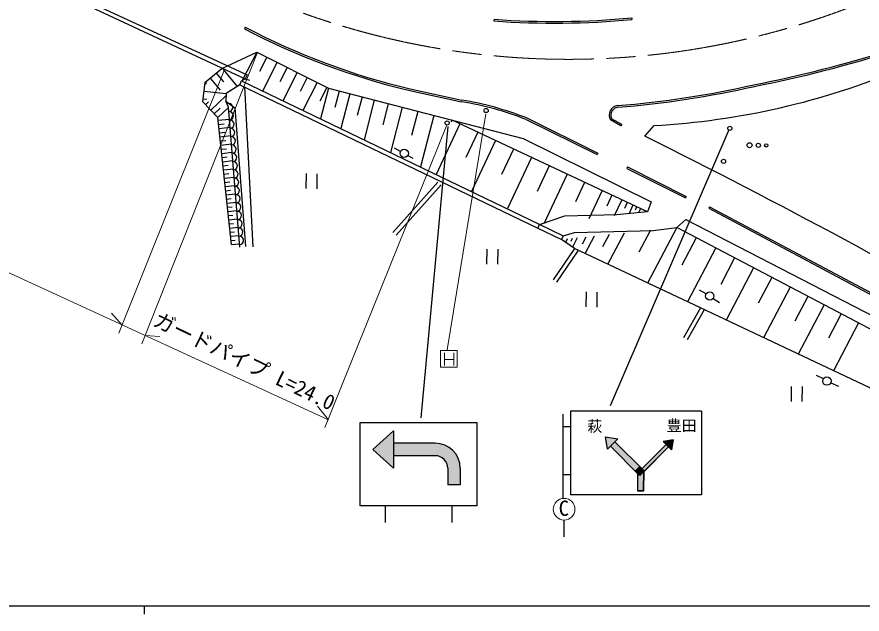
# Model space of a CAD drawing. Units: millimetres, scale not verified. Extents: x 40000 to 680000, y 20000 to 380000.
# Drawn here: x 152752 to 254064, y 204000 to 275606 of the extents above; entities that cross this region are included whole.
import ezdxf
from ezdxf.enums import TextEntityAlignment as Align

# ---------------------------------------------------------------- set-up
doc = ezdxf.new("R2010")
doc.units = ezdxf.units.MM
doc.header["$LTSCALE"] = 1000
doc.linetypes.add('CHAIN', pattern=[18.5, 12, -1.5, 3.5, -1.5])
for name, color, linetype, lineweight in [('M-BGD', 7, 'Continuous', 25), ('M-BMK', 2, 'CHAIN', 13), ('M-STR-HTXT', 7, 'Continuous', 13), ('M-STR-STRC', 7, 'Continuous', 25), ('M-TTL-BAND', 7, 'Continuous', 25)]:
    doc.layers.add(name, color=color, linetype=linetype, lineweight=lineweight)
doc.styles.add('ＭＳ ゴシック', font='')
doc.styles.get('ＭＳ ゴシック').set_extended_font_data('MS Gothic')

msp = doc.modelspace()

# ---------------------------------------------------------------- hatches: boundary and pattern name
at = {"layer": 'M-STR-STRC'}
for points in [[(197899, 224492), (197899, 225992), (195399, 223742), (197899, 221492), (197899, 222992)], [(223287, 225268), (224789, 225003), (224436, 224649), (223905, 224119), (223552, 223765)], [(202899, 224492), (197899, 224492), (197899, 222992), (202899, 222992, -0.41421), (204399, 221492), (204399, 219492), (205899, 219492), (205899, 221492, 0.41421)], [(223905, 224119), (224436, 224649), (227353, 221733), (226822, 221202)], [(227663, 221422), (230580, 224339), (230863, 224056), (227883, 221076)], [(230226, 224692), (231428, 224905), (231216, 223703)], [(226822, 221202), (227353, 221733), (227883, 221202), (227353, 220672)], [(227881, 218782), (227883, 221202), (227353, 220672), (227133, 220892), (227132, 218783)]]:
    msp.add_hatch(color=256, dxfattribs=at).paths.add_polyline_path(points)

# ---------------------------------------------------------------- linework, layer by layer
at = {"layer": 'M-BGD'}
for p, q in [((119650, 296907), (180343, 268642)), ((119691, 296336), (180132, 268188)), ((209954, 275318), (209940, 275118)), ((226453, 275500), (226472, 275301)), ((180126, 274369), (180033, 274192)), ((177336, 269430), (181498, 271397)), ((181498, 271397), (179732, 267902)), ((181498, 271397), (190095, 267052)), ((182721, 270779), (181844, 269043)), ((183944, 270161), (182203, 266714)), ((185151, 269551), (184286, 267840)), ((175324, 267784), (177336, 269430)), ((176637, 268858), (177500, 267804)), ((177466, 269311), (179146, 267258)), ((180343, 268642), (180132, 268188)), ((186357, 268942), (184640, 265544)), ((175050, 265406), (175324, 267784)), ((175307, 267633), (175493, 267612)), ((175405, 267850), (175487, 267750)), ((175919, 268270), (177119, 266804)), ((179475, 267471), (177840, 266412)), ((179475, 267471), (179692, 267921)), ((179475, 267471), (215177, 250276)), ((179692, 267921), (180132, 268188)), ((179692, 267921), (215363, 250741)), ((180132, 268188), (180629, 268036)), ((187546, 268341), (186693, 266654)), ((188735, 267740), (187042, 264389)), ((175200, 266710), (177839, 266405)), ((180035, 267212), (181018, 248028)), ((189908, 267147), (189067, 265484)), ((190095, 267052), (189145, 263379)), ((190095, 267052), (213418, 261016)), ((191381, 266720), (190873, 264756)), ((199839, 266788), (206059, 265439)), ((199882, 266984), (206101, 265635)), ((175094, 265786), (175500, 265739)), ((175980, 264428), (177828, 266186)), ((177840, 266412), (177794, 265497)), ((178114, 264766), (177794, 265497)), ((177794, 265497), (178891, 264720)), ((192667, 266387), (191585, 262206)), ((194130, 266008), (193552, 263774)), ((195593, 265629), (194362, 260872)), ((176833, 263531), (175050, 265406)), ((175365, 265075), (175718, 265411)), ((176407, 263980), (177131, 264669)), ((176833, 263531), (178115, 264750)), ((179486, 247983), (178114, 264766)), ((178891, 264720), (180172, 248074)), ((197258, 265198), (196600, 262656)), ((198923, 264768), (197522, 259354)), ((178480, 248303), (176833, 263531)), ((200818, 264277), (200069, 261383)), ((202713, 263787), (201118, 257625)), ((213876, 263485), (222404, 259278)), ((176868, 263216), (178229, 263363)), ((176921, 262719), (177595, 262792)), ((205854, 262777), (203011, 256716)), ((204869, 263229), (204804, 262976)), ((228327, 252236), (204916, 263216)), ((213787, 263306), (222316, 259099)), ((225145, 262528), (223888, 263260)), ((225246, 262701), (224039, 263403)), ((225246, 262701), (225145, 262528)), ((228026, 261293), (229147, 262574)), ((176975, 262222), (178310, 262366)), ((177029, 261724), (177690, 261796)), ((207989, 261775), (206563, 258735)), ((177082, 261227), (178392, 261369)), ((177136, 260730), (177784, 260800)), ((177190, 260233), (178473, 260372)), ((210124, 260774), (207262, 254673)), ((213418, 261016), (228784, 253425)), ((177244, 259736), (177879, 259805)), ((177297, 259239), (178555, 259375)), ((198732, 259464), (198026, 259850)), ((212273, 259765), (210838, 256705)), ((177351, 258742), (177973, 258809)), ((177405, 258245), (178636, 258378)), ((199615, 258995), (200198, 258661)), ((214422, 258757), (211542, 252617)), ((222404, 259278), (222316, 259099)), ((177459, 257748), (178068, 257813)), ((177512, 257251), (178718, 257381)), ((216572, 257749), (215127, 254669)), ((225949, 257609), (225859, 257430)), ((225859, 257430), (232879, 253909)), ((225949, 257609), (232968, 254088)), ((177566, 256753), (178162, 256818)), ((177620, 256256), (178799, 256384)), ((187408, 256816), (187379, 255016)), ((188729, 254995), (188758, 256795)), ((218721, 256741), (215924, 250779)), ((177674, 255759), (178257, 255822)), ((177727, 255262), (178881, 255387)), ((203220, 255803), (197824, 249766)), ((203593, 255469), (198197, 249433)), ((220808, 255762), (219713, 253429)), ((177781, 254765), (178351, 254827)), ((177835, 254268), (178962, 254390)), ((222894, 254784), (221313, 251412)), ((177889, 253771), (178446, 253831)), ((177942, 253274), (179044, 253393)), ((224074, 254230), (223456, 252910)), ((225255, 253676), (224360, 251770)), ((225922, 253363), (225572, 252617)), ((228784, 253425), (228327, 252236)), ((232968, 254088), (232879, 253909)), ((177996, 252777), (178540, 252835)), ((178050, 252279), (179125, 252396)), ((226589, 253050), (226084, 251972)), ((227042, 252838), (226855, 252439)), ((227495, 252626), (227252, 252109)), ((227947, 252413), (227892, 252296)), ((235781, 252830), (235687, 252653)), ((235687, 252653), (260930, 239209)), ((235781, 252830), (261024, 239385)), ((178104, 251782), (178635, 251840)), ((178157, 251285), (179207, 251399)), ((218403, 251732), (215476, 250726)), ((224668, 251870), (218403, 251732)), ((228327, 252236), (224668, 251870)), ((231848, 250361), (232945, 251321)), ((232945, 251321), (255628, 239614)), ((178211, 250788), (178729, 250844)), ((178265, 250291), (179288, 250402)), ((215363, 250741), (215177, 250276)), ((215177, 250276), (218026, 248904)), ((215363, 250741), (218243, 249354)), ((231848, 250361), (228332, 243676)), ((229013, 249995), (231848, 250361)), ((249500, 241077), (231848, 250361)), ((178319, 249794), (178824, 249849)), ((178372, 249297), (179370, 249405)), ((218243, 249354), (218026, 248904)), ((218243, 249354), (219592, 249766)), ((219592, 249766), (229013, 249995)), ((221949, 249317), (220825, 247181)), ((223736, 249506), (222958, 248027)), ((225524, 249694), (223536, 245915)), ((228686, 250027), (227310, 247411)), ((178426, 248800), (178918, 248853)), ((178480, 248303), (179451, 248408)), ((219592, 247845), (218026, 248904)), ((218731, 248978), (218517, 248571)), ((219329, 249041), (219131, 248665)), ((219927, 249104), (219350, 248007)), ((220938, 249211), (220498, 248375)), ((234187, 249130), (232459, 245843)), ((209084, 247761), (209055, 245962)), ((210405, 245940), (210434, 247740)), ((219592, 247845), (217031, 244095)), ((220005, 247563), (217444, 243813)), ((234683, 240711), (219592, 247845)), ((236527, 247900), (233128, 241437)), ((238789, 246710), (237117, 243531)), ((241051, 245521), (237757, 239258)), ((243243, 244368), (241621, 241284)), ((245434, 243215), (242239, 237140)), ((220974, 242639), (220946, 240840)), ((222295, 240818), (222324, 242618)), ((235377, 242388), (234565, 242838)), ((236226, 241861), (236966, 241352)), ((247561, 242097), (245987, 239105)), ((234683, 240711), (232671, 237144)), ((235119, 240466), (233106, 236899)), ((261390, 228090), (234683, 240711)), ((249500, 241077), (246405, 235171)), ((272365, 229096), (249500, 241077)), ((251567, 239994), (250042, 237084)), ((253634, 238911), (250629, 233175)), ((249421, 232197), (248582, 232617)), ((245578, 231298), (245549, 229498)), ((246899, 229477), (246927, 231277)), ((250309, 231742), (251234, 231336))]:
    msp.add_line(p, q, dxfattribs=at)
for centre, radius in [((208999, 264379), 250), ((204326, 262891), 250), ((238212, 262251), 250), ((240569, 260221), 300), ((241619, 260204), 250), ((242569, 260189), 200), ((199181, 259244), 500), ((237458, 258295), 250), ((235811, 242140), 500), ((249851, 231942), 500)]:
    msp.add_circle(centre, radius, dxfattribs=at)
for centre, radius, start, end in [((217119, 373443), 98587, 265.82412, 275.44378), ((217119, 373443), 98387, 265.82412, 275.44378), ((219134, 348597), 84053, 242.2773, 256.72694), ((219134, 348597), 83853, 242.2773, 256.72694), ((211445, 417933), 153362, 281.1515, 287.44905), ((211445, 417933), 153562, 281.1515, 287.66825), ((223989, 353130), 90704, 273.25973, 292.55509), ((215358, 381494), 116898, 274.61163, 282.7241), ((215358, 381494), 117098, 274.61455, 282.7241), ((199812, 227753), 38400, 68.51679, 80.5741), ((178116, 264745), 500, 274.61767, 112.90815), ((199812, 227753), 38200, 68.51679, 80.5741), ((224917, 263816), 1170, 97.87547, 208.38491), ((224917, 263816), 970, 91.0917, 205.2039), ((178197, 263749), 500, 274.67319, 94.67319), ((178278, 262752), 500, 274.67319, 94.67319), ((178360, 261756), 500, 274.67319, 94.67319), ((178441, 260759), 500, 274.67319, 94.67319), ((-115222, -430345), 772129, 59.60839, 63.60557), ((178523, 259762), 500, 274.67319, 94.67319), ((178604, 258766), 500, 274.67319, 94.67319), ((178686, 257769), 500, 274.67319, 94.67319), ((178767, 256772), 500, 274.67319, 94.67319), ((178849, 255775), 500, 274.67319, 94.67319), ((178930, 254779), 500, 274.67319, 94.67319), ((179012, 253782), 500, 274.67319, 94.67319), ((179093, 252785), 500, 274.67319, 94.67319), ((179175, 251789), 500, 274.67319, 94.67319), ((179256, 250792), 500, 274.67319, 94.67319), ((179338, 249795), 500, 274.67319, 94.67319), ((179419, 248799), 500, 274.67319, 94.67319)]:
    msp.add_arc(centre, radius, start, end, dxfattribs=at)
at = {"layer": 'M-BMK'}
msp.add_arc((218880, 364684), 94167, 242.02884, 298.52324, dxfattribs=at)
at = {"layer": 'M-STR-HTXT'}
for p, q in [((69415, 282779), (190090, 227292)), ((181537, 271271), (167726, 236424)), ((177581, 269185), (164982, 237704)), ((208975, 264000), (204311, 235692)), ((204265, 262536), (189677, 226363)), ((165365, 238661), (164079, 240071)), ((168112, 237398), (169887, 237281)), ((203529, 235591), (205529, 235593)), ((203531, 233591), (203529, 235591)), ((204007, 235328), (204007, 233808)), ((205107, 235328), (205107, 233808)), ((205531, 233593), (205529, 235593)), ((204007, 234537), (205107, 234538)), ((203531, 233591), (205531, 233593)), ((190090, 227292), (188774, 228913))]:
    msp.add_line(p, q, dxfattribs=at)
msp.add_circle((218348, 216570), 1300, dxfattribs=at)
at = {"layer": 'M-STR-STRC'}
for p, q in [((204426, 262458), (201155, 227552)), ((238072, 262068), (223849, 228958)), ((218199, 227988), (218199, 217861)), ((234828, 228317), (219096, 228317)), ((219096, 228317), (219096, 218316)), ((234828, 228317), (234828, 218316)), ((193899, 226992), (207899, 226992)), ((193899, 216992), (193899, 226992)), ((207899, 226992), (207899, 218383)), ((197899, 225992), (195399, 223742)), ((197899, 225992), (197899, 221492)), ((219096, 226465), (218199, 226465)), ((223552, 223765), (223287, 225268)), ((223287, 225268), (224789, 225003)), ((224789, 225003), (223552, 223765)), ((202899, 224492), (197899, 224492)), ((223905, 224119), (227353, 220672)), ((224436, 224649), (227883, 221202)), ((230580, 224339), (227133, 220892)), ((230863, 224056), (227415, 220609)), ((231428, 224905), (230226, 224692)), ((230226, 224692), (231216, 223703)), ((231216, 223703), (231428, 224905)), ((195399, 223742), (197899, 221492)), ((202899, 222992), (197899, 222992)), ((204399, 221492), (204399, 219492)), ((205899, 221492), (205899, 219492)), ((227133, 220892), (227131, 218783)), ((227883, 221202), (227881, 218782)), ((219096, 220715), (218199, 220715)), ((205899, 219492), (204399, 219492)), ((207899, 218376), (207899, 216992)), ((234828, 218316), (219096, 218316)), ((227882, 218782), (227132, 218783)), ((207899, 216992), (193899, 216992)), ((196899, 216992), (196899, 214992)), ((204899, 216992), (204899, 214992)), ((218327, 215273), (218327, 213273))]:
    msp.add_line(p, q, dxfattribs=at)
for points in [[(227663, 221422), (230580, 224339), (230863, 224056), (227883, 221076)], [(230226, 224692), (231428, 224905), (231216, 223703)], [(227881, 218782), (227883, 221202), (227353, 220672), (227133, 220892), (227132, 218783)]]:
    msp.add_lwpolyline(points, close=True, dxfattribs=at)
for radius in [3000, 1500]:
    msp.add_arc((202899, 221492), radius, 0, 90, dxfattribs=at)
at = {"layer": 'M-TTL-BAND'}
for p, q in [((40000, 205000), (579000, 205000)), ((168000, 205000), (168000, 204000))]:
    msp.add_line(p, q, dxfattribs=at)

# ---------------------------------------------------------------- texts
at = {"layer": 'M-STR-HTXT', "style": 'ＭＳ ゴシック'}
msp.add_text('ガードパイプ L=24.0', height=1833, rotation=334.279, dxfattribs=at).set_placement((168691, 238171), align=Align.BOTTOM_LEFT)
msp.add_text('C', height=1833, dxfattribs=at).set_placement((217688, 215231), align=Align.BOTTOM_LEFT)
at = {"layer": 'M-STR-STRC', "style": 'ＭＳ ゴシック'}
for s, p in [('萩', (222022, 226522)), ('豊田', (232438, 226604))]:
    msp.add_text(s, height=1320, dxfattribs=at).set_placement(p, align=Align.MIDDLE_CENTER)

doc.saveas('drawing.dxf')
